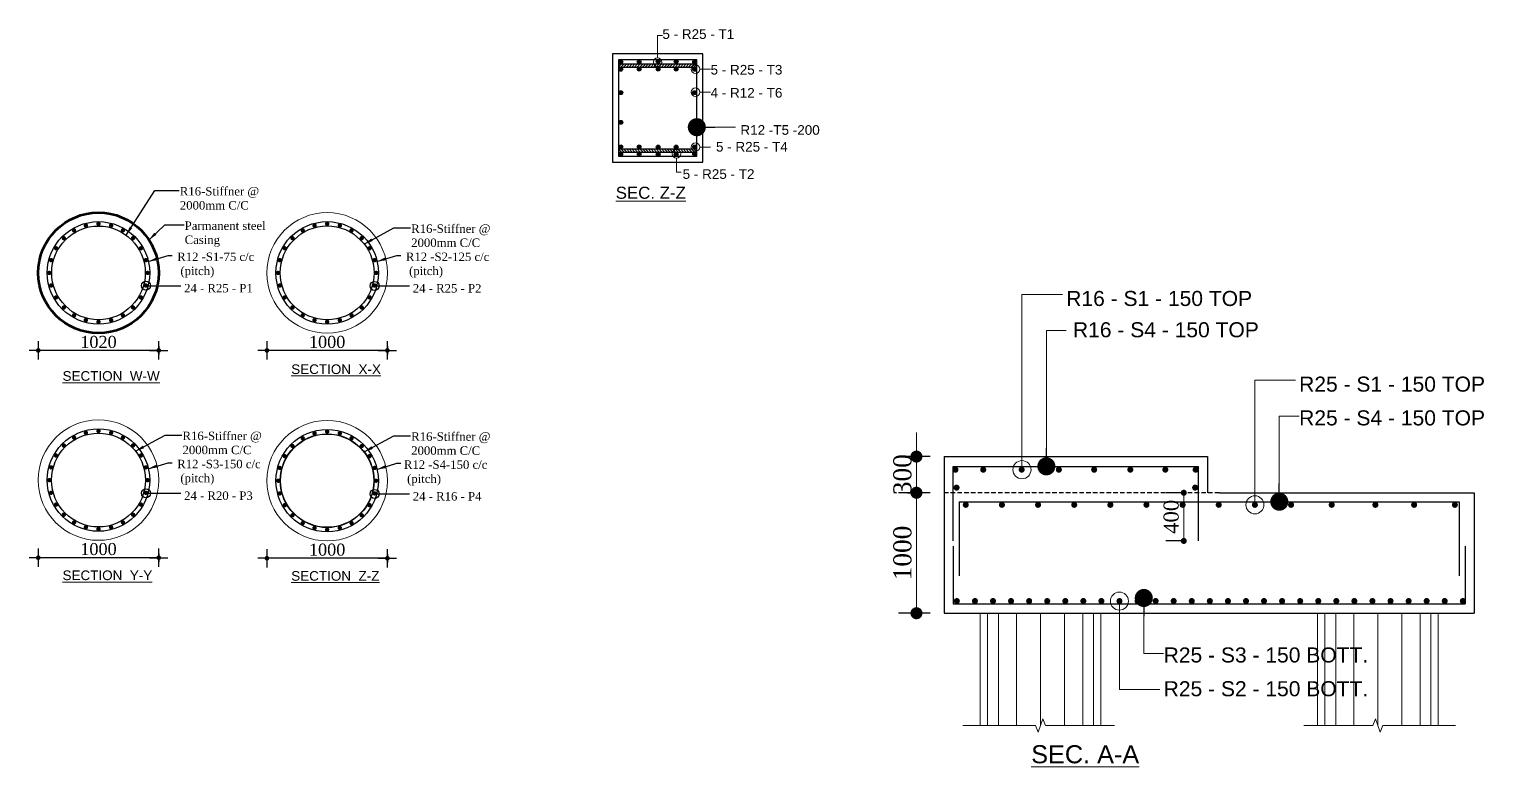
# Model space of a CAD drawing. Header units: millimetres. Extents: x -571543 to 35267, y -84886 to 197746.
# Drawn here: x -416142 to -404065, y 168335 to 174458 of the extents above; entities that cross this region are included whole.
import ezdxf

# ---------------------------------------------------------------- set-up
doc = ezdxf.new("R2010")
doc.units = ezdxf.units.MM
doc.header["$PDMODE"] = 2
doc.linetypes.add('DASHED2', pattern=[0.375, 0.25, -0.125])
doc.layers.get('Defpoints').update_dxf_attribs({"lineweight": 13})
for name, color, linetype, lineweight in [('Abutment W Line', 200, 'Continuous', 15), ('Ber', 12, 'Continuous', 30), ('dim', 96, 'Continuous', 25), ('Dimision', 96, 'Continuous', 18), ('hatch', 65, 'Continuous', 15), ('Hatching', 65, 'Continuous', 20), ('L.L', 200, 'Continuous', 20), ('Pile', 11, 'Continuous', 15), ('Reinf.', 12, 'Continuous', 30), ('Rod', 12, 'Continuous', 30), ('Text', 7, 'Continuous', 15)]:
    doc.layers.add(name, color=color, linetype=linetype, lineweight=lineweight)
doc.layers.add('Pire Line', color=11, linetype='Continuous')
doc.styles.add('ROMANS', font='arial.ttf', dxfattribs={"height": 200})
doc.styles.get("Standard").update_dxf_attribs({"font": 'times.ttf'})
doc.dimstyles.new('ALTER', dxfattribs={"dimtxt": 110, "dimasz": 65, "dimexe": 95, "dimexo": 100, "dimgap": 30, "dimtad": 1, "dimdec": 0, "dimzin": 0, "dimdsep": 46, "dimtxsty": 'Standard', "dimblk": 'DOT', "dimcen": 35, "dimadec": 0, "dimazin": 0, "dimtfac": 1, "dimtdec": 0, "dimtofl": 0, "dimtmove": 0, "dimatfit": 3, "dimfxl": 1, "dimtolj": 1, "dimtzin": 0, "dimarcsym": 0})
doc.dimstyles.new('ISO-25', dxfattribs={"dimtxt": 175, "dimasz": 100, "dimexe": 65, "dimexo": 115.625, "dimgap": 40, "dimtad": 1, "dimtoh": 1, "dimdec": 0, "dimtxsty": 'Standard', "dimblk": 'DOT', "dimcen": 300, "dimclrd": 256, "dimclre": 256, "dimclrt": 256, "dimadec": 0, "dimazin": 0, "dimtfac": 1, "dimtdec": 0, "dimtix": 1, "dimtmove": 0, "dimatfit": 3, "dimldrblk": 'DOT', "dimfxl": 75, "dimlwd": -1, "dimarcsym": 0})
doc.dimstyles.new('ISO-70', dxfattribs={"dimscale": 0, "dimtxt": 70, "dimasz": 0.75, "dimexe": 35, "dimexo": 35, "dimgap": 20, "dimtad": 1, "dimdec": 0, "dimlfac": -1, "dimzin": 1, "dimdsep": 46, "dimtxsty": 'Standard', "dimblk": 'DIM', "dimcen": 60, "dimclrd": 256, "dimclre": 256, "dimclrt": 256, "dimadec": 0, "dimazin": 0, "dimtfac": 1, "dimtdec": 0, "dimtix": 1, "dimtofl": 0, "dimtmove": 0, "dimatfit": 3, "dimldrblk": 'DOT', "dimfxl": 35, "dimfxlon": 1, "dimtolj": 1, "dimlwd": -1, "dimarcsym": 0})

# ---------------------------------------------------------------- blocks, each defined once
blk = doc.blocks.new('_Dot')
at = {"color": 0, "linetype": 'ByBlock', "lineweight": -2}
blk.add_line((-0.5, 0), (-1, 0), dxfattribs=at)
at = {"color": 0, "linetype": 'ByBlock', "const_width": 0.5}
blk.add_lwpolyline([(-0.25, 0, 1), (0.25, 0, 1)], format="xyb", close=True, dxfattribs=at)
blk = doc.blocks.new('DIM')
at = {"layer": 'dim'}
for p, q in [((-101, 0), (101, 0)), ((0, -101), (0, 101))]:
    blk.add_line(p, q, dxfattribs=at)
at = {"layer": 'dim', "const_width": 25.4}
blk.add_lwpolyline([(-13, 0, 1), (13, 0, 1)], format="xyb", close=True, dxfattribs=at)
blk = doc.blocks.new('*D339')
at = {"layer": 'Defpoints', "color": 0, "ltscale": 30, "transparency": 16777216}
for p in [(-414168, 172435), (-413168, 172435), (-414168, 171791)]:
    blk.add_point(p, dxfattribs=at)
at = {"layer": 'dim', "lineweight": -2, "ltscale": 30, "transparency": 16777216}
for p, q in [((-414168, 171826), (-414168, 171756)), ((-413168, 171826), (-413168, 171756))]:
    blk.add_line(p, q, dxfattribs=at)
at = {"layer": 'dim', "ltscale": 30, "transparency": 16777216}
blk.add_line((-413169, 171791), (-414167, 171791), dxfattribs=at)
at = {"layer": 'dim', "ltscale": 30, "transparency": 16777216, "xscale": 0.75, "yscale": 0.75, "zscale": 0.75, "rotation": 180}
blk.add_blockref('DIM', (-414168, 171791), dxfattribs=at)
at = {"layer": 'dim', "ltscale": 30, "transparency": 16777216, "xscale": 0.75, "yscale": 0.75, "zscale": 0.75}
blk.add_blockref('DIM', (-413168, 171791), dxfattribs=at)
at = {"layer": 'dim', "ltscale": 30, "transparency": 16777216, "insert": (-413668, 171861), "char_height": 100, "attachment_point": 5}
blk.add_mtext('\\A1;1000', dxfattribs=at)
blk = doc.blocks.new('*U276')
at = {"layer": 'Reinf.', "ltscale": 30, "const_width": 18}
blk.add_lwpolyline([(-1, 9, 1), (1, -9, 1)], format="xyb", close=True, dxfattribs=at)
blk = doc.blocks.new('*U277')
at = {"color": 0, "linetype": 'ByBlock', "lineweight": -2, "transparency": 16777216}
for p, rotation in [((-301028, 128990), 194.9999999999999), ((-300923, 129004), 180), ((-300818, 128990), 165), ((-301211, 128885), 225), ((-301126, 128950), 209.9999999999999), ((-300720, 128950), 150), ((-300636, 128885), 135), ((-301275, 128801), 240), ((-300571, 128801), 120), ((-301316, 128703), 255), ((-300530, 128703), 105), ((-301330, 128597), 270), ((-301316, 128492), 285), ((-300530, 128492), 75.00000000000001), ((-300516, 128597), 90), ((-301275, 128394), 299.9999999999999), ((-300571, 128394), 59.99999999999997), ((-301211, 128310), 315.0000000000001), ((-301126, 128245), 330.0000000000001), ((-300720, 128245), 30), ((-300636, 128310), 44.99999999999999), ((-301028, 128205), 345), ((-300818, 128205), 14.99999999999997)]:
    blk.add_blockref('*U276', p, dxfattribs=dict(at, rotation=rotation))
blk.add_blockref('*U276', (-300923, 128191), dxfattribs=at)
blk = doc.blocks.new('*D346')
at = {"layer": 'Defpoints', "color": 0, "ltscale": 30, "transparency": 16777216}
for p in [(-416066, 170715), (-415066, 170715), (-416066, 170071)]:
    blk.add_point(p, dxfattribs=at)
at = {"layer": 'dim', "lineweight": -2, "ltscale": 30, "transparency": 16777216}
for p, q in [((-416066, 170106), (-416066, 170036)), ((-415066, 170106), (-415066, 170036))]:
    blk.add_line(p, q, dxfattribs=at)
at = {"layer": 'dim', "ltscale": 30, "transparency": 16777216}
blk.add_line((-415067, 170071), (-416065, 170071), dxfattribs=at)
at = {"layer": 'dim', "ltscale": 30, "transparency": 16777216, "xscale": 0.75, "yscale": 0.75, "zscale": 0.75, "rotation": 180}
blk.add_blockref('DIM', (-416066, 170071), dxfattribs=at)
at = {"layer": 'dim', "ltscale": 30, "transparency": 16777216, "xscale": 0.75, "yscale": 0.75, "zscale": 0.75}
blk.add_blockref('DIM', (-415066, 170071), dxfattribs=at)
at = {"layer": 'dim', "ltscale": 30, "transparency": 16777216, "insert": (-415566, 170142), "char_height": 100, "attachment_point": 5}
blk.add_mtext('\\A1;1000', dxfattribs=at)
blk = doc.blocks.new('*U270')
at = {"layer": 'Reinf.', "ltscale": 30, "const_width": 18}
blk.add_lwpolyline([(-1, 9, 1), (1, -9, 1)], format="xyb", close=True, dxfattribs=at)
blk = doc.blocks.new('*U271')
at = {"color": 0, "linetype": 'ByBlock', "lineweight": -2, "transparency": 16777216}
for p, rotation in [((-301028, 128990), 194.9999999999999), ((-300923, 129004), 180), ((-300818, 128990), 165), ((-301211, 128885), 225), ((-301126, 128950), 209.9999999999999), ((-300720, 128950), 150), ((-300636, 128885), 135), ((-301275, 128801), 240), ((-300571, 128801), 120), ((-301316, 128703), 255), ((-300530, 128703), 105), ((-301330, 128597), 270), ((-301316, 128492), 285), ((-300530, 128492), 75.00000000000001), ((-300516, 128597), 90), ((-301275, 128394), 299.9999999999999), ((-300571, 128394), 59.99999999999997), ((-301211, 128310), 315.0000000000001), ((-301126, 128245), 330.0000000000001), ((-300720, 128245), 30), ((-300636, 128310), 44.99999999999999), ((-301028, 128205), 345), ((-300818, 128205), 14.99999999999997)]:
    blk.add_blockref('*U270', p, dxfattribs=dict(at, rotation=rotation))
blk.add_blockref('*U270', (-300923, 128191), dxfattribs=at)
blk = doc.blocks.new('*D347')
at = {"layer": 'Defpoints', "color": 0, "ltscale": 30, "transparency": 16777216}
for p in [(-416066, 172435), (-415066, 172435), (-416066, 171791)]:
    blk.add_point(p, dxfattribs=at)
at = {"layer": 'dim', "lineweight": -2, "ltscale": 30, "transparency": 16777216}
for p, q in [((-416066, 171826), (-416066, 171756)), ((-415066, 171826), (-415066, 171756))]:
    blk.add_line(p, q, dxfattribs=at)
at = {"layer": 'dim', "ltscale": 30, "transparency": 16777216}
blk.add_line((-415067, 171791), (-416065, 171791), dxfattribs=at)
at = {"layer": 'dim', "ltscale": 30, "transparency": 16777216, "xscale": 0.75, "yscale": 0.75, "zscale": 0.75, "rotation": 180}
blk.add_blockref('DIM', (-416066, 171791), dxfattribs=at)
at = {"layer": 'dim', "ltscale": 30, "transparency": 16777216, "xscale": 0.75, "yscale": 0.75, "zscale": 0.75}
blk.add_blockref('DIM', (-415066, 171791), dxfattribs=at)
at = {"layer": 'dim', "ltscale": 30, "transparency": 16777216, "insert": (-415566, 171861), "char_height": 100, "attachment_point": 5}
blk.add_mtext('\\A1;1020', dxfattribs=at)
blk = doc.blocks.new('*U272')
at = {"layer": 'Reinf.', "ltscale": 30, "const_width": 18}
blk.add_lwpolyline([(-1, 9, 1), (1, -9, 1)], format="xyb", close=True, dxfattribs=at)
blk = doc.blocks.new('*U273')
at = {"color": 0, "linetype": 'ByBlock', "lineweight": -2, "transparency": 16777216}
for p, rotation in [((-301028, 128990), 194.9999999999999), ((-300923, 129004), 180), ((-300818, 128990), 165), ((-301211, 128885), 225), ((-301126, 128950), 209.9999999999999), ((-300720, 128950), 150), ((-300636, 128885), 135), ((-301275, 128801), 240), ((-300571, 128801), 120), ((-301316, 128703), 255), ((-300530, 128703), 105), ((-301330, 128597), 270), ((-301316, 128492), 285), ((-300530, 128492), 75.00000000000001), ((-300516, 128597), 90), ((-301275, 128394), 299.9999999999999), ((-300571, 128394), 59.99999999999997), ((-301211, 128310), 315.0000000000001), ((-301126, 128245), 330.0000000000001), ((-300720, 128245), 30), ((-300636, 128310), 44.99999999999999), ((-301028, 128205), 345), ((-300818, 128205), 14.99999999999997)]:
    blk.add_blockref('*U272', p, dxfattribs=dict(at, rotation=rotation))
blk.add_blockref('*U272', (-300923, 128191), dxfattribs=at)
blk = doc.blocks.new('*D417')
at = {"layer": 'Defpoints', "color": 0, "ltscale": 3, "transparency": 16777216}
for p in [(-408546, 170910), (-408776, 170610), (-408546, 170610)]:
    blk.add_point(p, dxfattribs=at)
at = {"layer": 'Dimision', "ltscale": 3, "transparency": 16777216}
for p, q in [((-408776, 171010), (-408776, 171110)), ((-408776, 170910), (-408776, 170610)), ((-408776, 170510), (-408776, 170410))]:
    blk.add_line(p, q, dxfattribs=at)
at = {"layer": 'Dimision', "color": 1, "lineweight": -2, "ltscale": 3, "transparency": 16777216}
for p, q in [((-408662, 170910), (-408926, 170910)), ((-408662, 170610), (-408926, 170610))]:
    blk.add_line(p, q, dxfattribs=at)
at = {"layer": 'Dimision', "ltscale": 3, "transparency": 16777216, "xscale": 100, "yscale": 100, "zscale": 100}
for p, rotation in [((-408776, 170910), 270), ((-408776, 170610), 90)]:
    blk.add_blockref('_Dot', p, dxfattribs=dict(at, rotation=rotation))
at = {"layer": 'Dimision', "ltscale": 3, "transparency": 16777216, "insert": (-408892, 170760), "char_height": 150, "attachment_point": 5, "rotation": 90}
blk.add_mtext('300', dxfattribs=at)
blk = doc.blocks.new('*D418')
at = {"layer": 'Defpoints', "color": 0, "ltscale": 0.25, "transparency": 16777216}
for p in [(-408546, 170610), (-408776, 169610), (-408546, 169610)]:
    blk.add_point(p, dxfattribs=at)
at = {"layer": 'Dimision', "color": 1, "lineweight": -2, "ltscale": 0.25, "transparency": 16777216}
for p, q in [((-408662, 170610), (-408926, 170610)), ((-408662, 169610), (-408926, 169610))]:
    blk.add_line(p, q, dxfattribs=at)
at = {"layer": 'Dimision', "ltscale": 0.25, "transparency": 16777216}
blk.add_line((-408776, 170510), (-408776, 169710), dxfattribs=at)
at = {"layer": 'Dimision', "ltscale": 0.25, "transparency": 16777216, "xscale": 100, "yscale": 100, "zscale": 100}
for p, rotation in [((-408776, 170610), 90), ((-408776, 169610), 270)]:
    blk.add_blockref('_Dot', p, dxfattribs=dict(at, rotation=rotation))
at = {"layer": 'Dimision', "ltscale": 0.25, "transparency": 16777216, "insert": (-408892, 170110), "char_height": 150, "attachment_point": 5, "rotation": 90}
blk.add_mtext('1000', dxfattribs=at)
blk = doc.blocks.new('*D407')
at = {"layer": 'Defpoints', "color": 0, "ltscale": 3, "transparency": 16777216}
for p in [(-406557, 170610), (-406436, 170610), (-406436, 170210)]:
    blk.add_point(p, dxfattribs=at)
at = {"layer": 'Dimision', "color": 1, "lineweight": -2, "ltscale": 3, "transparency": 16777216}
for p, q in [((-406552, 170610), (-406707, 170610)), ((-406552, 170210), (-406707, 170210))]:
    blk.add_line(p, q, dxfattribs=at)
at = {"layer": 'Dimision', "ltscale": 3, "transparency": 16777216}
blk.add_line((-406557, 170260), (-406557, 170560), dxfattribs=at)
at = {"layer": 'Dimision', "ltscale": 3, "transparency": 16777216, "xscale": 50, "yscale": 50, "zscale": 50}
for p, rotation in [((-406557, 170610), 90), ((-406557, 170210), 270)]:
    blk.add_blockref('_Dot', p, dxfattribs=dict(at, rotation=rotation))
at = {"layer": 'Dimision', "ltscale": 3, "transparency": 16777216, "insert": (-406661, 170410), "char_height": 125, "attachment_point": 5, "rotation": 90}
blk.add_mtext('400', dxfattribs=at)
blk = doc.blocks.new('*D369')
at = {"layer": 'Defpoints', "color": 0, "ltscale": 30, "transparency": 16777216}
for p in [(-414168, 170710), (-413168, 170710), (-414168, 170066)]:
    blk.add_point(p, dxfattribs=at)
at = {"layer": 'dim', "lineweight": -2, "ltscale": 30, "transparency": 16777216}
for p, q in [((-414168, 170101), (-414168, 170031)), ((-413168, 170101), (-413168, 170031))]:
    blk.add_line(p, q, dxfattribs=at)
at = {"layer": 'dim', "ltscale": 30, "transparency": 16777216}
blk.add_line((-413169, 170066), (-414167, 170066), dxfattribs=at)
at = {"layer": 'dim', "ltscale": 30, "transparency": 16777216, "xscale": 0.75, "yscale": 0.75, "zscale": 0.75, "rotation": 180}
blk.add_blockref('DIM', (-414168, 170066), dxfattribs=at)
at = {"layer": 'dim', "ltscale": 30, "transparency": 16777216, "xscale": 0.75, "yscale": 0.75, "zscale": 0.75}
blk.add_blockref('DIM', (-413168, 170066), dxfattribs=at)
at = {"layer": 'dim', "ltscale": 30, "transparency": 16777216, "insert": (-413668, 170137), "char_height": 100, "attachment_point": 5}
blk.add_mtext('\\A1;1000', dxfattribs=at)
blk = doc.blocks.new('*U274')
at = {"layer": 'Reinf.', "ltscale": 30, "const_width": 18}
blk.add_lwpolyline([(-1, 9, 1), (1, -9, 1)], format="xyb", close=True, dxfattribs=at)
blk = doc.blocks.new('*U275')
at = {"color": 0, "linetype": 'ByBlock', "lineweight": -2, "transparency": 16777216}
for p, rotation in [((-301028, 128990), 194.9999999999999), ((-300923, 129004), 180), ((-300818, 128990), 165), ((-301211, 128885), 225), ((-301126, 128950), 209.9999999999999), ((-300720, 128950), 150), ((-300636, 128885), 135), ((-301275, 128801), 240), ((-300571, 128801), 120), ((-301316, 128703), 255), ((-300530, 128703), 105), ((-301330, 128597), 270), ((-301316, 128492), 285), ((-300530, 128492), 75.00000000000001), ((-300516, 128597), 90), ((-301275, 128394), 299.9999999999999), ((-300571, 128394), 59.99999999999997), ((-301211, 128310), 315.0000000000001), ((-301126, 128245), 330.0000000000001), ((-300720, 128245), 30), ((-300636, 128310), 44.99999999999999), ((-301028, 128205), 345), ((-300818, 128205), 14.99999999999997)]:
    blk.add_blockref('*U274', p, dxfattribs=dict(at, rotation=rotation))
blk.add_blockref('*U274', (-300923, 128191), dxfattribs=at)

msp = doc.modelspace()

# ---------------------------------------------------------------- hatches: boundary and pattern name
at = {"layer": 'Hatching', "ltscale": 3}
h = msp.add_hatch(dxfattribs=at)
h.set_pattern_fill('ANSI31', color=256, scale=5, style=0)
h.set_pattern_definition([(45, (-141826.264, 48953.026), (-11.22532015, 11.22532015), [])])
h.paths.add_polyline_path([(-410599.2, 174142.7), (-411249.2, 174142.7), (-411249.2, 174168.7), (-410599.2, 174168.7)])
h = msp.add_hatch(dxfattribs=at)
h.set_pattern_fill('ANSI31', color=256, scale=5, style=0)
h.set_pattern_definition([(315, (-141826.264, 298653.205), (-11.22532015, -11.22532015), [])])
h.paths.add_polyline_path([(-410599.2, 173463.5), (-411249.2, 173463.5), (-411249.2, 173437.6), (-410599.2, 173437.6)])
at = {"layer": 'Rod', "ltscale": 3}
for points in [[(-411214.3, 174186.7, -1), (-411246.3, 174186.7, -1)], [(-411061.4, 174186.8, -1), (-411093.4, 174186.8, -1)], [(-410904.1, 174187.9, -1), (-410936.1, 174187.9, -1)], [(-410754.6, 174187.9, -1), (-410786.6, 174187.9, -1)], [(-410600.7, 174184.7, -1), (-410632.7, 174184.7, -1)], [(-411214.3, 174124.8, -1), (-411246.3, 174124.8, -1)], [(-411061.4, 174124.9, -1), (-411093.4, 174124.9, -1)], [(-410904.1, 174126, -1), (-410936.1, 174126, -1)], [(-410754.6, 174126, -1), (-410786.6, 174126, -1)], [(-410600.7, 174124.6, -1), (-410632.7, 174124.6, -1)], [(-411214.3, 173930.3, 1), (-411246.3, 173930.3, 1)], [(-410634.2, 173930.3, -1), (-410602.2, 173930.3, -1)], [(-411214.3, 173684.1, 1), (-411246.3, 173684.1, 1)], [(-410634.2, 173684.1, -1), (-410602.2, 173684.1, -1)], [(-411214.3, 173480.3, 1), (-411246.3, 173480.3, 1)], [(-411214.3, 173419.5, 1), (-411246.3, 173419.5, 1)], [(-411061.4, 173480.2, 1), (-411093.4, 173480.2, 1)], [(-411061.4, 173419.4, 1), (-411093.4, 173419.4, 1)], [(-410904.1, 173479.1, 1), (-410936.1, 173479.1, 1)], [(-410904.1, 173418.3, 1), (-410936.1, 173418.3, 1)], [(-410754.6, 173479.1, 1), (-410786.6, 173479.1, 1)], [(-410754.6, 173418.3, 1), (-410786.6, 173418.3, 1)], [(-410600.7, 173480.5, 1), (-410632.7, 173480.5, 1)], [(-410600.7, 173421.6, 1), (-410632.7, 173421.6, 1)]]:
    msp.add_hatch(color=256, dxfattribs=at).paths.add_polyline_path(points)

# ---------------------------------------------------------------- linework, layer by layer
at = {"layer": 'Abutment W Line'}
for points in [[(-407132, 168678.9), (-407705.4, 168678.9), (-407725.7, 168734.6), (-407766.2, 168623.3), (-407786.4, 168678.9), (-408390.5, 168678.9)], [(-405559.8, 168678.9), (-404986.4, 168678.9), (-404966.2, 168734.6), (-404925.7, 168623.3), (-404905.4, 168678.9), (-404301.3, 168678.9)]]:
    msp.add_lwpolyline(points, dxfattribs=at)
at = {"layer": 'Ber', "ltscale": 3}
for p, q in [((-408470.9, 170829), (-406435.9, 170829)), ((-408470.9, 170210.1), (-408470.9, 170829)), ((-406435.9, 170210.1), (-406435.9, 170829)), ((-408420.9, 170535.4), (-404270.9, 170535.4)), ((-408420.9, 170535.4), (-408420.9, 169921.1)), ((-404270.9, 170535.4), (-404270.9, 169921.1)), ((-408470.9, 170166.9), (-408470.9, 169689.3)), ((-404220.9, 170166.9), (-404220.9, 169689.3)), ((-408470.9, 169689.3), (-404220.9, 169689.3))]:
    msp.add_line(p, q, dxfattribs=at)
at = {"layer": 'Ber', "ltscale": 0.25, "const_width": 25}
for points in [[(-408464.7, 170801.3, -1), (-408439.7, 170801.3, -1)], [(-408234.2, 170801.3, -1), (-408209.2, 170801.3, -1)], [(-407915, 170801.3, -1), (-407890, 170801.3, -1)], [(-407606.3, 170801.3, -1), (-407581.3, 170801.3, -1)], [(-407313.3, 170801.3, -1), (-407288.3, 170801.3, -1)], [(-407013.3, 170801.3, -1), (-406988.3, 170801.3, -1)], [(-406722.3, 170801.3, -1), (-406697.3, 170801.3, -1)], [(-406471.1, 170801.3, -1), (-406446.1, 170801.3, -1)], [(-408455.5, 170652.3, -1), (-408430.5, 170652.3, -1)], [(-406450.1, 170652.3, 1), (-406475.1, 170652.3, 1)], [(-408379, 170509.6, -1), (-408354, 170509.6, -1)], [(-408079, 170509.6, -1), (-408054, 170509.6, -1)], [(-407779, 170509.6, -1), (-407754, 170509.6, -1)], [(-407479, 170509.6, -1), (-407454, 170509.6, -1)], [(-407179, 170509.6, -1), (-407154, 170509.6, -1)], [(-406879, 170509.6, -1), (-406854, 170509.6, -1)], [(-406579, 170509.6, -1), (-406554, 170509.6, -1)], [(-406279, 170509.6, -1), (-406254, 170509.6, -1)], [(-405979, 170509.6, -1), (-405954, 170509.6, -1)], [(-405679, 170509.6, -1), (-405654, 170509.6, -1)], [(-405341.1, 170509.6, -1), (-405316.1, 170509.6, -1)], [(-404979, 170509.6, -1), (-404954, 170509.6, -1)], [(-404632.1, 170509.6, 1), (-404657.1, 170509.6, 1)], [(-404318.9, 170509.6, -1), (-404293.9, 170509.6, -1)], [(-408453.1, 169711.3, -1), (-408428.1, 169711.3, -1)], [(-408303.1, 169711.3, -1), (-408278.1, 169711.3, -1)], [(-408153.1, 169711.3, -1), (-408128.1, 169711.3, -1)], [(-408003.1, 169711.3, -1), (-407978.1, 169711.3, -1)], [(-407853.1, 169711.3, -1), (-407828.1, 169711.3, -1)], [(-407703.1, 169711.3, -1), (-407678.1, 169711.3, -1)], [(-407553.1, 169711.3, -1), (-407528.1, 169711.3, -1)], [(-407403.1, 169711.3, -1), (-407378.1, 169711.3, -1)], [(-407253.1, 169711.3, -1), (-407228.1, 169711.3, -1)], [(-407103.1, 169711.3, -1), (-407078.1, 169711.3, -1)], [(-406953.1, 169711.3, -1), (-406928.1, 169711.3, -1)], [(-406803.1, 169711.3, -1), (-406778.1, 169711.3, -1)], [(-406653.1, 169711.3, -1), (-406628.1, 169711.3, -1)], [(-406503.1, 169711.3, -1), (-406478.1, 169711.3, -1)], [(-406353.1, 169711.3, -1), (-406328.1, 169711.3, -1)], [(-406203.1, 169711.3, -1), (-406178.1, 169711.3, -1)], [(-406053.1, 169711.3, -1), (-406028.1, 169711.3, -1)], [(-405903.1, 169711.3, -1), (-405878.1, 169711.3, -1)], [(-405753.1, 169711.3, -1), (-405728.1, 169711.3, -1)], [(-405603.1, 169711.3, -1), (-405578.1, 169711.3, -1)], [(-405453.1, 169711.3, -1), (-405428.1, 169711.3, -1)], [(-405303.1, 169711.3, -1), (-405278.1, 169711.3, -1)], [(-405153.1, 169711.3, -1), (-405128.1, 169711.3, -1)], [(-405003.1, 169711.3, -1), (-404978.1, 169711.3, -1)], [(-404853.1, 169711.3, -1), (-404828.1, 169711.3, -1)], [(-404703.1, 169711.3, -1), (-404678.1, 169711.3, -1)], [(-404553.1, 169711.3, -1), (-404528.1, 169711.3, -1)], [(-404403.1, 169711.3, -1), (-404378.1, 169711.3, -1)], [(-404253.1, 169711.3, -1), (-404228.1, 169711.3, -1)]]:
    msp.add_lwpolyline(points, format="xyb", close=True, dxfattribs=at)
at = {"layer": 'Dimision', "ltscale": 5}
for p, q in [((-410924.6, 174219.5), (-410924.6, 174405.3)), ((-410924.6, 174405.3), (-410884.1, 174405.3)), ((-410575.4, 174125.6), (-410484.3, 174125.6)), ((-410575.4, 173934.1), (-410484.3, 173934.1)), ((-410575.4, 173479.1), (-410484.3, 173479.1)), ((-410768.8, 173386.7), (-410768.8, 173269.7)), ((-410768.8, 173269.7), (-410728.2, 173269.7))]:
    msp.add_line(p, q, dxfattribs=at)
for centre in [(-410924.6, 174183.9), (-410611, 174125.6), (-410611, 173934.1), (-410768.8, 173422.3), (-410611, 173479.1)]:
    msp.add_circle(centre, 35.6, dxfattribs=at)
at = {"layer": 'hatch', "ltscale": 3}
for p, q in [((-408186.3, 168678.9), (-408186.3, 169610)), ((-408095.9, 168678.9), (-408095.9, 169610)), ((-408095.9, 168678.9), (-408095.9, 169610)), ((-407945.9, 168678.9), (-407945.9, 169610)), ((-407745.9, 168678.9), (-407745.9, 169610)), ((-407745.9, 168678.9), (-407745.9, 169610)), ((-407745.9, 168678.9), (-407745.9, 169610)), ((-407745.9, 168678.9), (-407745.9, 169610)), ((-407545.9, 168678.9), (-407545.9, 169610)), ((-407395.9, 168678.9), (-407395.9, 169610)), ((-407395.9, 168678.9), (-407395.9, 169610)), ((-407305.5, 168678.9), (-407305.5, 169610)), ((-405386.3, 168678.9), (-405386.3, 169610)), ((-405295.9, 168678.9), (-405295.9, 169610)), ((-405295.9, 168678.9), (-405295.9, 169610)), ((-405145.9, 168678.9), (-405145.9, 169610)), ((-404945.9, 168678.9), (-404945.9, 169610)), ((-404945.9, 168678.9), (-404945.9, 169610)), ((-404945.9, 168678.9), (-404945.9, 169610)), ((-404945.9, 168678.9), (-404945.9, 169610)), ((-404745.9, 168678.9), (-404745.9, 169610)), ((-404595.9, 168678.9), (-404595.9, 169610)), ((-404595.9, 168678.9), (-404595.9, 169610)), ((-404505.5, 168678.9), (-404505.5, 169610))]:
    msp.add_line(p, q, dxfattribs=at)
at = {"layer": 'L.L', "ltscale": 5}
for centre in [(-413667.8, 172434.8), (-415566.1, 170715.1), (-413667.8, 170710.1)]:
    msp.add_circle(centre, 500, dxfattribs=at)
at = {"layer": 'Pile', "ltscale": 3}
for points in [[(-408245.9, 169610), (-408245.9, 168678.9)], [(-407245.9, 169610), (-407245.9, 168678.9)], [(-405445.9, 169610), (-405445.9, 168678.9)], [(-404445.9, 169610), (-404445.9, 168678.9)]]:
    msp.add_lwpolyline(points, dxfattribs=at)
at = {"layer": 'Pire Line', "ltscale": 3}
for p, q in [((-411249.2, 174168.7), (-410599.2, 174168.7)), ((-411249.2, 174142.7), (-410599.2, 174142.7)), ((-411249.2, 173463.5), (-410599.2, 173463.5)), ((-411249.2, 173437.6), (-410599.2, 173437.6)), ((-408545.9, 170910), (-406360.9, 170910)), ((-408545.9, 170910), (-408545.9, 169610)), ((-406360.9, 170910), (-406360.9, 170610)), ((-406260.9, 170610), (-404145.9, 170610)), ((-404145.9, 170610), (-404145.9, 169610)), ((-408545.9, 169610), (-404145.9, 169610))]:
    msp.add_line(p, q, dxfattribs=at)
at = {"layer": 'Pire Line', "linetype": 'DASHED2', "ltscale": 150}
msp.add_line((-406260.9, 170610), (-408545.9, 170610), dxfattribs=at)
at = {"layer": 'Pire Line', "ltscale": 3}
msp.add_lwpolyline([(-411299.2, 174253.1), (-411299.2, 173353.1), (-410549.2, 173353.1), (-410549.2, 174253.1)], close=True, dxfattribs=at)
at = {"layer": 'Pire Line', "lineweight": 100, "ltscale": 3}
msp.add_circle((-415566.1, 172434.8), 500, dxfattribs=at)
at = {"layer": 'Rod', "ltscale": 0.1}
msp.add_lwpolyline([(-411249.2, 174203.1), (-411249.2, 173403.1), (-410599.2, 173403.1), (-410599.2, 174203.1)], close=True, dxfattribs=at)
at = {"layer": 'Rod'}
for centre in [(-411230.3, 174186.7), (-411077.4, 174186.8), (-410920.1, 174187.9), (-410770.6, 174187.9), (-410616.7, 174184.7), (-411230.3, 174124.8), (-411077.4, 174124.9), (-410920.1, 174126), (-410770.6, 174126), (-410616.7, 174124.6), (-411230.3, 173930.3), (-410618.2, 173930.3), (-411230.3, 173684.1), (-410618.2, 173684.1), (-411230.3, 173480.3), (-411230.3, 173419.5), (-411077.4, 173480.2), (-411077.4, 173419.4), (-410920.1, 173479.1), (-410920.1, 173418.3), (-410770.6, 173479.1), (-410770.6, 173418.3), (-410616.7, 173480.5), (-410616.7, 173421.6)]:
    msp.add_circle(centre, 16, dxfattribs=at)
at = {"layer": 'Rod', "ltscale": 0.1}
for centre, radius in [((-415566.1, 172434.8), 425), ((-415566.1, 172434.8), 388.6), ((-413667.8, 172434.8), 425), ((-413667.8, 172434.8), 389.3), ((-415566.1, 170715.1), 425), ((-413667.8, 170710.1), 425), ((-415566.1, 170715.1), 389.3), ((-413667.8, 170710.1), 389.3), ((-413667.8, 170710.1), 387.1)]:
    msp.add_circle(centre, radius, dxfattribs=at)

# ---------------------------------------------------------------- block references
for name, p in [('*U273', (-114643.1, 43837.5)), ('*U277', (-112744.8, 43837.5)), ('*U271', (-114643.1, 42117.7)), ('*U275', (-112744.8, 42112.7))]:
    msp.add_blockref(name, p)

# ---------------------------------------------------------------- texts
at = {"layer": 'Text', "style": 'ROMANS'}
for s, height, p in [('5 - R25 - T1', 80, (-410884.9, 174376.7)), ('5 - R25 - T3', 80, (-410485, 174080.5)), ('4 - R12 - T6', 80, (-410485, 173889.1)), (' R12 -T5 -200', 80, (-410268.3, 173580.7)), ('5 - R25 - T4', 80, (-410440, 173441.5)), ('5 - R25 - T2', 80, (-410716.7, 173214.8)), ('%%USEC. Z-Z', 100, (-411272.3, 173049.7)), ('R16 - S1 - 150 TOP', 125, (-407532.8, 172159.9)), ('R16 - S4 - 150 TOP', 125, (-407477, 171900.2)), ('R25 - S1 - 150 TOP', 125, (-405599.2, 171449)), ('R25 - S4 - 150 TOP', 125, (-405599.2, 171168.8)), ('R25 - S3 - 150 BOTT.', 125, (-406724, 169201.1)), ('R25 - S2 - 150 BOTT.', 125, (-406724, 168921)), ('%%USEC. A-A', 150, (-407823.6, 168364.7))]:
    msp.add_text(s, height=height, dxfattribs=at).set_placement(p)
at = {"layer": 'Text', "ltscale": 30, "char_height": 70, "attachment_point": 1}
for s, insert, width in [('R16-Stiffner @ 2000mm C/C', (-414890.9, 173147.1), 908.973), ('Parmanent steel\\PCasing', (-414850.7, 172861.3), 908.973), ('R16-Stiffner @ 2000mm C/C', (-412970.3, 172836.7), 908.973), ('R12 -S1-75 c/c\\P (pitch)', (-414912.7, 172603.2), 908.973), ('R12 -S2-125 c/c\\P (pitch)', (-413014.4, 172603.2), 908.973), ('24 - R25 - P1', (-414855.3, 172342.8), 7399.401), ('24 - R25 - P2', (-412957, 172341.8), 705.869), ('R16-Stiffner @ 2000mm C/C', (-414868.6, 171116.9), 908.973), ('R16-Stiffner @ 2000mm C/C', (-412970.3, 171111.9), 908.973), ('R16-Stiffner @ 2000mm C/C', (-412970.3, 171111.3), 908.973), ('R12 -S3-150 c/c\\P (pitch)', (-414912.7, 170883.4), 908.973), ('R12 -S4-150 c/c\\P (pitch)', (-413030.9, 170878.4), 908.973), ('24 - R20 - P3', (-414855.3, 170620.5), 549.458), ('24 - R16 - P4', (-412957, 170615.5), 844.93)]:
    msp.add_mtext(s, dxfattribs=dict(at, insert=insert, width=width))
at = {"layer": 'Text', "char_height": 80, "attachment_point": 1, "style": 'ROMANS'}
for s, insert, width in [('{\\LSECTION  W-W}', (-415864.6, 171619.1), 1503.268), ('{\\LSECTION  X-X}', (-413966.3, 171675.1), 1503.268), ('{\\LSECTION  Y-Y}', (-415864.6, 169964.8), 974.278), ('{\\LSECTION  Z-Z}', (-413966.3, 169959.8), 974.278)]:
    msp.add_mtext(s, dxfattribs=dict(at, insert=insert, width=width))

# ---------------------------------------------------------------- dimensions: what is measured, and where the dimension line sits
at = {"layer": 'dim', "ltscale": 30}
dim = msp.add_linear_dim(base=(-416066.1, 171790.6), p1=(-415066.1, 172434.8), p2=(-416066.1, 172434.8), text='1020', dimstyle='ISO-70', override={"dimscale": 1, "dimtxt": 100}, dxfattribs=at)
dim.commit()
dim.dimension.update_dxf_attribs({"geometry": '*D347', "text_midpoint": (-415566.1, 171861.4)})
for base, p1, p2, picture, middle in [((-414167.8, 171790.6), (-413167.8, 172434.8), (-414167.8, 172434.8), '*D339', (-413667.8, 171861.4)), ((-416066.1, 170070.8), (-415066.1, 170715.1), (-416066.1, 170715.1), '*D346', (-415566.1, 170141.7)), ((-414167.8, 170065.8), (-413167.8, 170710.1), (-414167.8, 170710.1), '*D369', (-413667.8, 170136.7))]:
    dim = msp.add_linear_dim(base=base, p1=p1, p2=p2, dimstyle='ISO-70', override={"dimscale": 1, "dimtxt": 100}, dxfattribs=at)
    dim.commit()
    dim.dimension.update_dxf_attribs({"geometry": picture, "text_midpoint": middle})
at = {"layer": 'Dimision', "ltscale": 3}
for base, p1, p2, override, picture, middle in [((-408775.8, 170610), (-408545.9, 170910), (-408545.9, 170610), {"dimtxt": 150, "dimexe": 150, "dimclre": 1}, '*D417', (-408892.1, 170760)), ((-406557, 170610), (-406435.9, 170210.1), (-406435.9, 170610), {"dimtxt": 125, "dimasz": 50, "dimexe": 150, "dimclre": 1}, '*D407', (-406660.6, 170410.1))]:
    dim = msp.add_linear_dim(base=base, p1=p1, p2=p2, angle=90, dimstyle='ISO-25', override=override, dxfattribs=at)
    dim.commit()
    dim.dimension.update_dxf_attribs({"geometry": picture, "text_midpoint": middle})
at = {"layer": 'Dimision', "ltscale": 0.25}
dim = msp.add_linear_dim(base=(-408775.8, 169610), p1=(-408545.9, 170610), p2=(-408545.9, 169610), angle=90, dimstyle='ISO-25', override={"dimtxt": 150, "dimexe": 150, "dimclre": 1, "dimtmove": 1}, dxfattribs=at)
dim.commit()
dim.dimension.update_dxf_attribs({"geometry": '*D418', "text_midpoint": (-408892.1, 170110)})

# ---------------------------------------------------------------- leaders
at = {"layer": 'dim', "ltscale": 30}
for points, override in [([(-415336.7, 172748.5), (-415098.6, 173118.5), (-414895.6, 173118.5)], {"dimasz": 75, "dimtad": 0}), ([(-415148.3, 172707.4), (-415016.7, 172832.6), (-414855.4, 172832.6)], {"dimasz": 75, "dimtad": 0}), ([(-413360.7, 172674), (-413114.1, 172808), (-412975, 172808)], {"dimasz": 75, "dimtad": 0}), ([(-415153.5, 172529), (-414988.6, 172579.2), (-414955.6, 172579.2)], {"dimasz": 75, "dimtad": 0}), ([(-413255.2, 172529), (-413090.3, 172579.2), (-413057.3, 172579.2)], {"dimasz": 75, "dimtad": 0}), ([(-415172.6, 172328), (-414882.8, 172328)], {"dimasz": 75, "dimtad": 0, "dimldrblk": 'DotBlank'}), ([(-413274.3, 172327), (-412984.5, 172327)], {"dimasz": 75, "dimtad": 0, "dimldrblk": 'DotBlank'}), ([(-415259, 170954.3), (-415012.4, 171088.3), (-414873.3, 171088.3)], {"dimasz": 75, "dimtad": 0}), ([(-413360.7, 170949.3), (-413114.1, 171083.3), (-412975, 171083.3)], {"dimasz": 75, "dimtad": 0}), ([(-413360.7, 170948.6), (-413114.1, 171082.6), (-412975, 171082.6)], {"dimasz": 75, "dimtad": 0}), ([(-415153.5, 170809.2), (-414988.6, 170859.4), (-414955.6, 170859.4)], {"dimasz": 75, "dimtad": 0}), ([(-413255.2, 170804.2), (-413090.3, 170854.4), (-413057.3, 170854.4)], {"dimasz": 75, "dimtad": 0}), ([(-415172.6, 170605.7), (-414882.8, 170605.7)], {"dimasz": 75, "dimtad": 0, "dimldrblk": 'DotBlank'}), ([(-413274.3, 170600.7), (-412984.5, 170600.7)], {"dimasz": 75, "dimtad": 0, "dimldrblk": 'DotBlank'})]:
    msp.add_leader(points, dimstyle='ALTER', override=override, dxfattribs=at)
at = {"layer": 'Dimision', "ltscale": 5}
for points, override in [([(-410599.2, 173643.6), (-410277.9, 173643.6)], {"dimasz": 150, "dimtad": 0}), ([(-407900, 170801.3), (-407900, 172254.9), (-407563.8, 172254.9)], {"dimasz": 150, "dimtad": 0, "dimldrblk": 'DotBlank'}), ([(-407697.5, 170829), (-407697.5, 171956.4), (-407532.8, 171956.4)], {"dimasz": 150, "dimtad": 0}), ([(-405966.5, 170509.6), (-405966.5, 171544), (-405630.3, 171544)], {"dimasz": 150, "dimtad": 0, "dimldrblk": 'DotBlank'}), ([(-405763.9, 170535.4), (-405763.9, 171245.5), (-405599.2, 171245.5)], {"dimasz": 150, "dimtad": 0}), ([(-407091.3, 169710.5), (-407091.3, 168976.1), (-406755.1, 168976.1)], {"dimasz": 150, "dimtad": 0, "dimldrblk": 'DotBlank'}), ([(-406888.7, 169736.5), (-406888.7, 169274.6), (-406724, 169274.6)], {"dimasz": 150, "dimtad": 0})]:
    msp.add_leader(points, dimstyle='ISO-25', override=override, dxfattribs=at)

doc.saveas('drawing.dxf')
